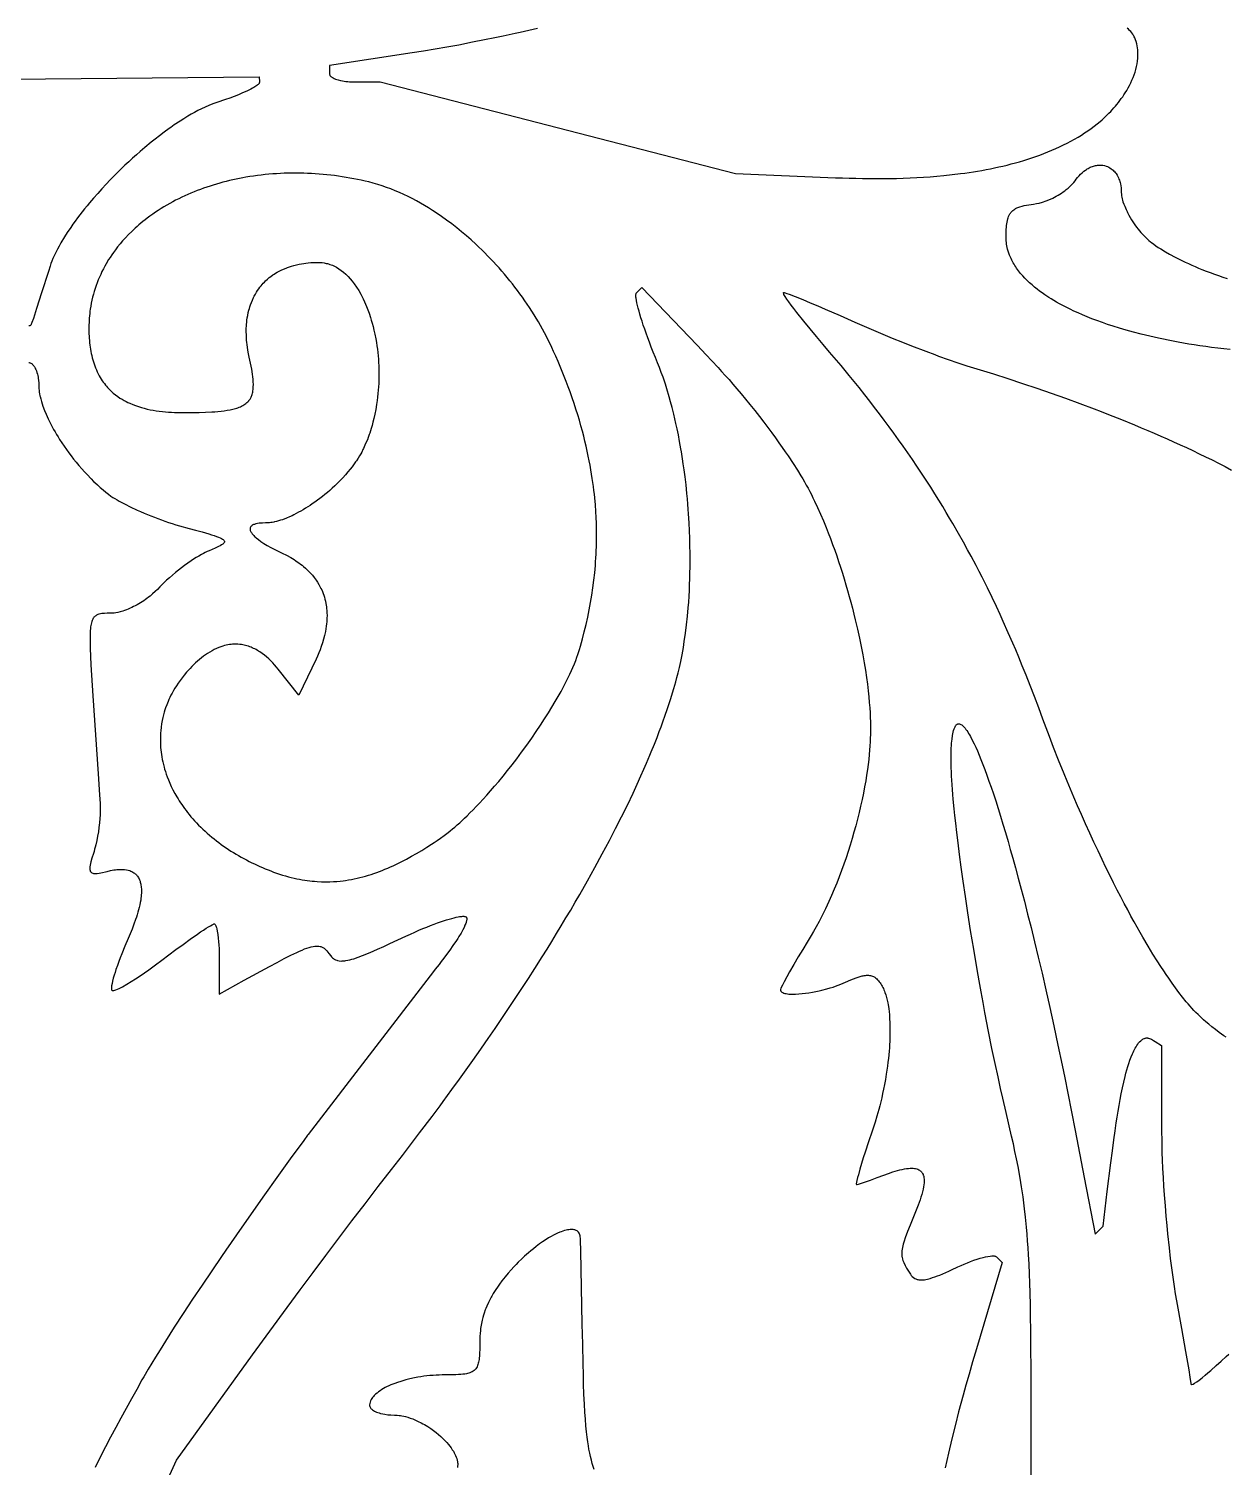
# Model space of a CAD drawing. Extents: x -500 to 500, y -1000 to 1000.
# Drawn here: x 0 to 250, y -699.7 to -399.3 of the extents above; entities that cross this region are included whole.
import ezdxf

# ---------------------------------------------------------------- set-up
doc = ezdxf.new("R2010")
doc.units = 0
doc.layers.add('APS_GEOMETR_', color=18, linetype='CONTINUOUS')

msp = doc.modelspace()

# ---------------------------------------------------------------- linework, layer by layer
at = {"layer": 'APS_GEOMETR_'}
for points in [[(106.17, -399.26), (102.57, -400.08), (101.53, -400.31), (99.06, -400.84), (97.28, -401.21), (95.14, -401.65), (92.64, -402.14), (89.78, -402.7), (87.29, -403.15), (84.81, -403.59), (82.42, -403.98), (80.04, -404.36), (62.77, -406.95), (62.77, -408.68), (62.8, -408.82), (62.84, -408.94), (62.88, -409.04), (62.93, -409.11), (63.02, -409.21), (63.07, -409.25), (63.17, -409.34), (63.28, -409.42), (63.51, -409.57), (63.76, -409.7), (64.02, -409.81), (64.29, -409.9), (64.56, -409.98), (65.1, -410.11), (65.47, -410.19), (65.84, -410.25), (66.21, -410.3), (66.58, -410.34), (66.95, -410.37), (67.33, -410.39), (68.08, -410.42), (73.38, -410.42), (147.52, -429.52), (168.45, -430.4), (169.86, -430.45), (171.27, -430.5), (172.68, -430.53), (174.09, -430.56), (175.51, -430.58), (176.92, -430.59), (178.33, -430.58), (179.74, -430.57), (181.16, -430.54), (182.57, -430.5), (183.98, -430.45), (185.39, -430.38), (186.8, -430.3), (188.2, -430.2), (189.61, -430.09), (191.02, -429.96), (192.78, -429.77), (194.55, -429.56), (195.44, -429.44), (196.33, -429.31), (197.21, -429.18), (198.1, -429.03), (198.98, -428.88), (199.87, -428.72), (200.75, -428.55), (201.63, -428.37), (202.51, -428.17), (203.38, -427.97), (204.25, -427.76), (205.12, -427.54), (205.99, -427.31), (206.85, -427.06), (207.71, -426.81), (208.56, -426.54), (209.41, -426.26), (210.25, -425.97), (211.09, -425.67), (211.92, -425.35), (212.75, -425.02), (213.57, -424.68), (214.39, -424.32), (215.19, -423.95), (215.99, -423.57), (216.79, -423.17), (217.57, -422.76), (218.35, -422.33), (219.05, -421.92), (219.75, -421.5), (220.44, -421.06), (221.12, -420.61), (221.79, -420.14), (222.44, -419.66), (223.08, -419.16), (223.71, -418.64), (224.08, -418.31), (224.45, -417.98), (224.81, -417.64), (225.17, -417.29), (225.52, -416.94), (225.87, -416.58), (226.2, -416.22), (226.54, -415.85), (226.86, -415.47), (227.18, -415.09), (227.49, -414.7), (227.79, -414.3), (228.09, -413.9), (228.38, -413.5), (228.65, -413.09), (228.92, -412.67), (229.23, -412.17), (229.52, -411.66), (229.8, -411.13), (230.07, -410.6), (230.32, -410.05), (230.55, -409.5), (230.76, -408.94), (230.95, -408.37), (231.12, -407.8), (231.26, -407.22), (231.38, -406.64), (231.47, -406.05), (231.53, -405.47), (231.55, -405.18), (231.57, -404.88), (231.57, -404.59), (231.56, -404.3), (231.55, -404.01), (231.53, -403.72), (231.48, -403.29), (231.42, -402.86), (231.32, -402.43), (231.21, -402), (231.07, -401.59), (230.99, -401.39), (230.9, -401.19), (230.81, -401), (230.7, -400.81), (230.59, -400.62), (230.47, -400.44), (230.27, -400.17), (230.05, -399.91), (229.82, -399.66), (229.57, -399.42), (229.32, -399.19)], [(-48.65, -410.23), (48.12, -409.37), (48.13, -410.36), (48.13, -410.44), (48.13, -410.56), (48.12, -410.62), (48.1, -410.69), (48.07, -410.76), (48.02, -410.82), (47.92, -410.93), (47.78, -411.04), (47.62, -411.17), (47.42, -411.3), (47.2, -411.44), (46.95, -411.59), (46.67, -411.74), (46.37, -411.9), (45.94, -412.12), (45.51, -412.32), (44.63, -412.72), (43.75, -413.09), (42.85, -413.44), (41.95, -413.77), (41.05, -414.1), (39.23, -414.72), (38.41, -415.01), (37.61, -415.33), (36.81, -415.67), (36.02, -416.04), (35.31, -416.4), (34.61, -416.78), (33.92, -417.16), (33.23, -417.56), (32.34, -418.1), (31.57, -418.59), (30.38, -419.37), (29.64, -419.89), (29.33, -420.11), (28.24, -420.91), (27.26, -421.66), (26.37, -422.35), (25.57, -422.99), (24.24, -424.08), (23.26, -424.91), (22.45, -425.62), (21.65, -426.35), (20.85, -427.08), (20.06, -427.82), (19.27, -428.57), (18.5, -429.33), (17.73, -430.1), (16.97, -430.87), (16.12, -431.77), (15.24, -432.72), (14.38, -433.69), (13.52, -434.66), (12.68, -435.65), (12.17, -436.27), (11.66, -436.9), (11.16, -437.54), (10.67, -438.17), (10.18, -438.82), (9.7, -439.47), (9.22, -440.12), (8.75, -440.78), (8.04, -441.84), (7.47, -442.74), (6.7, -444), (6.33, -444.68), (5.97, -445.36), (5.62, -446.05), (5.28, -446.74), (5.05, -447.27), (4.83, -447.81), (4.62, -448.35), (4.43, -448.9), (4.08, -449.99), (2.68, -454.46), (1.64, -457.72), (0.96, -459.78), (0.66, -460.64), (0.58, -460.86), (0.52, -460.97), (0.46, -461.07), (0.39, -461.16), (0.32, -461.24), (0.23, -461.31), (0.13, -461.35), (0.05, -461.36), (-0.02, -461.36)], [(250.81, -466.27), (249.5, -466.13), (248.21, -465.98), (246.94, -465.83), (245.71, -465.66), (244.51, -465.49), (243.33, -465.32), (242.18, -465.14), (241.06, -464.95), (239.97, -464.76), (238.91, -464.56), (237.88, -464.36), (236.87, -464.15), (235.89, -463.94), (234.95, -463.73), (234.03, -463.52), (232.27, -463.09), (230.63, -462.67), (229.1, -462.24), (227.69, -461.82), (226.39, -461.42), (225.2, -461.03), (224.13, -460.66), (223.01, -460.25), (221.95, -459.85), (220.94, -459.44), (219.97, -459.04), (219.06, -458.64), (218.19, -458.24), (217.38, -457.85), (216.61, -457.47), (215.89, -457.09), (215.21, -456.73), (214.58, -456.38), (214, -456.04), (213.47, -455.72), (212.98, -455.41), (212.53, -455.12), (212.13, -454.85), (211.58, -454.47), (211.04, -454.08), (210.5, -453.66), (209.97, -453.24), (209.45, -452.8), (208.94, -452.34), (208.44, -451.87), (207.96, -451.39), (207.5, -450.89), (207.06, -450.38), (206.64, -449.85), (206.24, -449.31), (206.05, -449.03), (205.87, -448.75), (205.7, -448.46), (205.53, -448.18), (205.37, -447.88), (205.21, -447.59), (205.07, -447.29), (204.93, -446.98), (204.75, -446.56), (204.6, -446.14), (204.47, -445.74), (204.36, -445.35), (204.27, -444.97), (204.2, -444.61), (204.14, -444.26), (204.1, -443.93), (204.06, -443.61), (204.04, -443.31), (204.02, -442.75), (204.02, -442.28), (204.03, -441.88), (204.06, -441.15), (204.09, -440.78), (204.12, -440.41), (204.17, -440.05), (204.23, -439.69), (204.3, -439.33), (204.39, -438.98), (204.45, -438.77), (204.55, -438.53), (204.67, -438.25), (204.75, -438.11), (204.83, -437.96), (204.93, -437.81), (205.05, -437.66), (205.17, -437.51), (205.31, -437.37), (205.47, -437.23), (205.64, -437.09), (205.83, -436.96), (206.03, -436.84), (206.25, -436.73), (206.46, -436.63), (206.68, -436.54), (206.91, -436.46), (207.37, -436.33), (207.84, -436.22), (208.32, -436.12), (208.8, -436.05), (209.76, -435.92), (210.4, -435.81), (210.93, -435.69), (211.67, -435.5), (212.39, -435.25), (212.98, -435.01), (213.78, -434.66), (214.15, -434.47), (214.52, -434.27), (214.88, -434.06), (215.24, -433.84), (215.59, -433.62), (215.94, -433.38), (216.28, -433.14), (216.61, -432.88), (216.98, -432.58), (217.4, -432.2), (217.74, -431.86), (218.18, -431.38), (218.44, -431.04), (218.69, -430.69), (218.97, -430.34), (219.26, -430), (219.57, -429.67), (219.9, -429.36), (220.24, -429.07), (220.6, -428.8), (220.79, -428.68), (220.98, -428.56), (221.17, -428.45), (221.37, -428.34), (221.6, -428.23), (221.83, -428.13), (222.06, -428.05), (222.28, -427.98), (222.49, -427.92), (222.7, -427.87), (222.89, -427.84), (223.09, -427.81), (223.44, -427.78), (223.76, -427.78), (224.03, -427.79), (224.25, -427.82), (224.59, -427.89), (224.9, -427.98), (225.2, -428.09), (225.47, -428.22), (225.73, -428.36), (225.96, -428.52), (226.18, -428.68), (226.38, -428.85), (226.56, -429.03), (226.72, -429.21), (226.87, -429.38), (227, -429.55), (227.21, -429.87), (227.36, -430.14), (227.49, -430.41), (227.6, -430.68), (227.7, -430.94), (227.78, -431.19), (227.85, -431.44), (227.91, -431.67), (227.99, -432.12), (228.04, -432.53), (228.07, -432.89), (228.09, -433.47), (228.11, -433.85), (228.15, -434.18), (228.2, -434.5), (228.27, -434.81), (228.35, -435.12), (228.44, -435.43), (228.63, -435.94), (228.8, -436.38), (229.09, -437.07), (229.29, -437.49), (229.38, -437.67), (229.67, -438.23), (229.96, -438.73), (230.23, -439.18), (230.49, -439.59), (230.94, -440.26), (231.29, -440.74), (231.59, -441.12), (231.89, -441.5), (232.2, -441.86), (232.52, -442.22), (232.92, -442.62), (233.27, -442.97), (233.58, -443.25), (233.84, -443.49), (234.21, -443.8), (234.38, -443.92), (234.85, -444.28), (235.33, -444.62), (235.82, -444.96), (236.32, -445.28), (237.32, -445.89), (238.16, -446.37), (239.35, -447.02), (240.03, -447.36), (240.72, -447.69), (241.41, -448.02), (242.11, -448.34), (242.8, -448.65), (243.5, -448.96), (244.21, -449.26), (244.91, -449.55), (245.78, -449.89), (246.66, -450.22), (247.53, -450.55), (248.41, -450.86), (249.29, -451.16), (250.18, -451.45)], [(25.1, -710.73), (30.81, -698.18), (46.7, -676.2), (50.33, -671.23), (53.97, -666.27), (56.65, -662.64), (59.34, -659.03), (62.04, -655.42), (64.75, -651.82), (67.47, -648.23), (70.2, -644.65), (72.95, -641.07), (75.7, -637.51), (78, -634.56), (79.93, -632.06), (81.6, -629.86), (84.22, -626.41), (85.86, -624.21), (86.54, -623.28), (88.34, -620.82), (89.91, -618.66), (92.34, -615.25), (93.87, -613.09), (94.51, -612.18), (95.93, -610.12), (97.35, -608.05), (98.76, -605.97), (100.16, -603.89), (101.55, -601.81), (102.93, -599.71), (104.3, -597.61), (105.65, -595.5), (107.19, -593.08), (108.2, -591.47), (109.2, -589.85), (110.19, -588.22), (111.17, -586.6), (112.15, -584.96), (113.13, -583.33), (114.09, -581.69), (115.05, -580.04), (116.63, -577.24), (118.2, -574.43), (119.74, -571.61), (121.25, -568.77), (122.51, -566.32), (123.75, -563.86), (124.97, -561.39), (126.16, -558.91), (127.03, -557), (127.79, -555.32), (128.43, -553.88), (128.95, -552.68), (129.67, -551.01), (129.96, -550.3), (130.61, -548.69), (131.17, -547.27), (131.64, -546.06), (132.02, -545.04), (132.54, -543.63), (132.75, -543.03), (133.42, -541.04), (133.95, -539.39), (134.67, -537.07), (135.07, -535.66), (135.3, -534.78), (135.56, -533.77), (135.83, -532.64), (136.11, -531.39), (136.38, -530.01), (136.52, -529.27), (136.66, -528.5), (136.86, -527.26), (137.11, -525.51), (137.33, -523.75), (137.52, -521.99), (137.68, -520.22), (137.77, -519.01), (137.84, -517.79), (137.91, -516.58), (137.96, -515.36), (138.01, -514.15), (138.04, -512.93), (138.06, -511.72), (138.07, -510.5), (138.07, -509.11), (138.03, -506.99), (138, -505.67), (137.94, -504.16), (137.86, -502.48), (137.75, -500.61), (137.68, -499.62), (137.6, -498.58), (137.5, -497.49), (137.4, -496.36), (137.21, -494.55), (137, -492.86), (136.81, -491.39), (136.63, -490.13), (136.48, -489.08), (136.25, -487.63), (136.15, -487.02), (135.87, -485.5), (135.61, -484.11), (135.35, -482.84), (135.1, -481.7), (134.67, -479.79), (134.32, -478.36), (134, -477.17), (133.71, -476.14), (133.23, -474.52), (132.91, -473.5), (132.77, -473.08), (132.41, -472.06), (132.05, -471.06), (131.66, -470.05), (131.27, -469.05), (130.81, -467.92), (130.38, -466.83), (129.97, -465.79), (129.59, -464.78), (129.23, -463.82), (128.89, -462.9), (128.59, -462.02), (128.3, -461.18), (128.04, -460.39), (127.8, -459.64), (127.59, -458.93), (127.4, -458.27), (127.23, -457.65), (127.09, -457.07), (126.96, -456.54), (126.87, -456.06), (126.78, -455.55), (126.75, -455.32), (126.74, -455.12), (126.73, -454.93), (126.74, -454.77), (126.77, -454.64), (126.81, -454.53), (126.9, -454.43), (127.13, -454.19), (128.01, -453.32), (139.52, -465.38), (141.42, -467.36), (142.61, -468.62), (143.94, -470.06), (144.65, -470.84), (145.41, -471.68), (146.19, -472.57), (147, -473.51), (147.85, -474.49), (148.72, -475.53), (149.62, -476.62), (150.55, -477.77), (151.57, -479.04), (152.53, -480.27), (153.44, -481.45), (154.31, -482.59), (155.13, -483.69), (155.9, -484.75), (156.62, -485.75), (157.3, -486.72), (157.93, -487.63), (158.52, -488.5), (159.58, -490.08), (160.47, -491.47), (161.2, -492.65), (161.59, -493.29), (161.96, -493.94), (162.33, -494.59), (162.69, -495.25), (163.04, -495.91), (163.39, -496.57), (163.72, -497.24), (164.05, -497.92), (164.69, -499.28), (165.3, -500.65), (165.89, -502.03), (166.46, -503.41), (166.92, -504.59), (167.38, -505.77), (167.82, -506.96), (168.25, -508.15), (168.67, -509.35), (169.08, -510.55), (169.48, -511.75), (169.86, -512.96), (170.24, -514.17), (170.6, -515.39), (170.96, -516.61), (171.3, -517.83), (171.63, -519.05), (171.95, -520.28), (172.26, -521.51), (172.56, -522.74), (173.01, -524.67), (173.42, -526.53), (173.78, -528.32), (174.11, -530.04), (174.4, -531.68), (174.65, -533.25), (174.88, -534.75), (175.07, -536.18), (175.23, -537.53), (175.36, -538.8), (175.48, -540), (175.56, -541.12), (175.63, -542.16), (175.68, -543.13), (175.71, -544.01), (175.73, -544.82), (175.73, -545.38), (175.73, -546), (175.72, -546.67), (175.69, -547.4), (175.66, -548.18), (175.61, -549.02), (175.54, -549.91), (175.46, -550.85), (175.36, -551.85), (175.23, -552.9), (175.09, -553.99), (174.92, -555.15), (174.72, -556.35), (174.5, -557.6), (174.25, -558.9), (173.97, -560.25), (173.67, -561.62), (173.35, -562.98), (173.01, -564.34), (172.65, -565.7), (172.28, -567.05), (171.89, -568.4), (171.48, -569.74), (171.06, -571.08), (170.62, -572.41), (170.16, -573.74), (169.68, -575.06), (169.19, -576.37), (168.68, -577.68), (168.15, -578.98), (167.6, -580.27), (167.04, -581.55), (166.69, -582.32), (166.34, -583.06), (166, -583.77), (165.66, -584.44), (165.02, -585.68), (164.41, -586.8), (163.85, -587.78), (163.34, -588.64), (162.52, -590), (161.58, -591.55), (160.65, -593.11), (159.73, -594.68), (158.82, -596.25), (158.25, -597.27), (157.69, -598.3), (157.36, -598.97), (157.03, -599.65), (156.95, -599.89), (156.94, -599.96), (156.95, -600.03), (156.96, -600.1), (156.98, -600.16), (157.03, -600.24), (157.09, -600.32), (157.15, -600.39), (157.22, -600.45), (157.41, -600.56), (157.61, -600.65), (157.87, -600.71), (158.13, -600.77), (158.4, -600.82), (158.66, -600.85), (159.01, -600.87), (159.36, -600.88), (159.71, -600.89), (160.06, -600.88), (160.75, -600.84), (161.44, -600.77), (162.13, -600.7), (162.82, -600.61), (163.61, -600.47), (164.34, -600.33), (165, -600.18), (165.6, -600.05), (166.6, -599.79), (167.34, -599.58), (167.9, -599.4), (168.45, -599.21), (169.01, -599.01), (169.56, -598.8), (170.48, -598.41), (171.6, -597.92), (172.17, -597.69), (172.74, -597.47), (173.15, -597.33), (173.57, -597.19), (174.01, -597.07), (174.23, -597.03), (174.44, -596.99), (174.66, -596.96), (174.88, -596.94), (175.1, -596.93), (175.31, -596.93), (175.53, -596.95), (175.74, -596.99), (175.94, -597.04), (176.14, -597.11), (176.38, -597.22), (176.61, -597.35), (176.83, -597.51), (177.03, -597.69), (177.22, -597.88), (177.4, -598.08), (177.57, -598.29), (177.73, -598.51), (177.89, -598.74), (178.04, -598.98), (178.18, -599.22), (178.31, -599.47), (178.43, -599.73), (178.54, -599.99), (178.65, -600.25), (178.75, -600.51), (178.93, -601.05), (179.08, -601.6), (179.21, -602.16), (179.33, -602.71), (179.4, -603.11), (179.46, -603.47), (179.53, -603.93), (179.6, -604.5), (179.66, -605.18), (179.72, -605.96), (179.76, -606.84), (179.79, -607.83), (179.79, -608.92), (179.76, -610.12), (179.74, -610.75), (179.7, -611.41), (179.66, -612.1), (179.6, -612.81), (179.54, -613.55), (179.46, -614.31), (179.37, -615.1), (179.26, -615.91), (179.15, -616.75), (179.01, -617.61), (178.84, -618.68), (178.65, -619.71), (178.46, -620.7), (178.26, -621.64), (178.06, -622.53), (177.86, -623.39), (177.66, -624.19), (177.46, -624.96), (177.06, -626.35), (176.69, -627.58), (176.36, -628.63), (176.06, -629.52), (175.33, -631.71), (174.6, -633.9), (174.23, -635.07), (173.88, -636.23), (173.53, -637.4), (173.19, -638.57), (173.03, -639.16), (172.89, -639.76), (172.83, -640.12), (172.77, -640.48), (172.79, -640.59), (172.8, -640.61), (172.82, -640.62), (172.91, -640.61), (173.25, -640.53), (174.5, -640.12), (175.76, -639.69), (177.15, -639.18), (178.54, -638.67), (179.47, -638.32), (180.42, -638), (180.9, -637.85), (181.38, -637.71), (181.86, -637.58), (182.34, -637.46), (182.82, -637.36), (183.26, -637.29), (183.67, -637.25), (184.04, -637.23), (184.38, -637.22), (184.67, -637.24), (184.92, -637.27), (185.13, -637.3), (185.38, -637.36), (185.59, -637.44), (185.79, -637.53), (185.96, -637.64), (186.11, -637.75), (186.24, -637.86), (186.36, -637.98), (186.45, -638.1), (186.54, -638.22), (186.6, -638.33), (186.7, -638.53), (186.75, -638.67), (186.77, -638.74), (186.83, -638.96), (186.87, -639.21), (186.9, -639.52), (186.92, -639.86), (186.91, -640.25), (186.87, -640.67), (186.81, -641.13), (186.72, -641.62), (186.59, -642.18), (186.43, -642.74), (186.27, -643.3), (186.08, -643.84), (185.89, -644.39), (185.68, -644.93), (185.26, -646.01), (183.99, -649.1), (183.48, -650.42), (182.98, -651.74), (182.76, -652.42), (182.56, -653.1), (182.48, -653.43), (182.41, -653.77), (182.35, -654.11), (182.29, -654.45), (182.27, -654.74), (182.26, -655.01), (182.27, -655.42), (182.3, -655.68), (182.32, -655.78), (182.4, -656.18), (182.5, -656.5), (182.66, -656.93), (182.95, -657.52), (183.26, -658.1), (183.65, -658.73), (184.05, -659.35), (184.25, -659.6), (184.43, -659.8), (184.71, -660.04), (184.98, -660.22), (185.22, -660.34), (185.44, -660.43), (185.64, -660.49), (185.8, -660.52), (185.92, -660.54), (186.05, -660.54), (186.29, -660.55), (186.53, -660.54), (186.78, -660.53), (187.02, -660.5), (187.31, -660.45), (187.6, -660.39), (187.89, -660.32), (188.18, -660.24), (188.68, -660.07), (189.19, -659.9), (189.69, -659.71), (190.18, -659.52), (190.81, -659.25), (191.43, -658.98), (192.05, -658.7), (192.67, -658.41), (193.98, -657.81), (194.64, -657.51), (195.3, -657.23), (195.97, -656.96), (196.64, -656.7), (197.32, -656.45), (198.01, -656.22), (198.63, -656.03), (199.22, -655.87), (199.76, -655.74), (200.25, -655.64), (200.69, -655.57), (201.08, -655.54), (201.26, -655.54), (201.42, -655.54), (201.57, -655.55), (201.7, -655.58), (201.82, -655.61), (201.92, -655.65), (202.01, -655.71), (202.08, -655.76), (202.2, -655.88), (202.28, -655.97), (203.24, -656.93), (197.84, -674.93), (197.04, -677.67), (196.31, -680.2), (195.66, -682.51), (195.08, -684.6), (194.13, -688.12), (193.44, -690.76), (192.69, -693.74), (191.98, -696.73), (191.65, -698.24), (191.35, -699.75)], [(250.01, -609.88), (249.52, -609.55), (249.03, -609.2), (248.55, -608.86), (247.74, -608.26), (247, -607.69), (246.35, -607.16), (245.76, -606.67), (245.25, -606.22), (244.8, -605.81), (244.11, -605.15), (243.68, -604.72), (243.26, -604.28), (242.84, -603.83), (242.44, -603.38), (242.04, -602.92), (241.64, -602.46), (240.87, -601.51), (240.13, -600.54), (239.4, -599.56), (238.69, -598.57), (237.99, -597.57), (237.44, -596.76), (236.95, -596.03), (236.32, -595.08), (235.57, -593.91), (234.7, -592.5), (233.71, -590.87), (232.61, -589), (232.02, -587.98), (231.41, -586.9), (230.77, -585.76), (230.11, -584.56), (229.43, -583.29), (228.72, -581.97), (228, -580.59), (227.25, -579.14), (226.48, -577.63), (225.7, -576.06), (224.89, -574.43), (224.07, -572.73), (223.23, -570.97), (222.38, -569.15), (221.51, -567.26), (220.62, -565.31), (219.77, -563.39), (218.96, -561.55), (218.19, -559.77), (217.47, -558.07), (216.79, -556.44), (216.15, -554.88), (214.98, -551.99), (213.96, -549.39), (213.09, -547.1), (211.72, -543.43), (210.85, -541.08), (209.97, -538.74), (209.06, -536.4), (208.21, -534.26), (207.42, -532.31), (206.7, -530.55), (206.04, -528.98), (205.45, -527.6), (204.5, -525.41), (203.45, -523.06), (202.78, -521.59), (202.01, -519.93), (201.13, -518.08), (200.13, -516.04), (199.02, -513.82), (198.41, -512.64), (197.77, -511.41), (196.74, -509.45), (196.01, -508.1), (195.13, -506.51), (194.1, -504.67), (192.91, -502.6), (192.25, -501.47), (191.55, -500.29), (190.81, -499.06), (190.01, -497.77), (189.18, -496.42), (188.29, -495.02), (187.35, -493.57), (186.37, -492.07), (185.43, -490.66), (184.48, -489.27), (183.52, -487.88), (182.56, -486.49), (181.58, -485.13), (180.6, -483.77), (179.61, -482.41), (178.61, -481.06), (177.6, -479.72), (176.59, -478.38), (175.56, -477.05), (174.53, -475.73), (173.33, -474.22), (171.3, -471.72), (169.59, -469.65), (167.18, -466.8), (165.82, -465.2), (164.47, -463.59), (163.13, -461.98), (161.81, -460.35), (160.36, -458.53), (159.73, -457.73), (159.18, -457), (158.69, -456.34), (158.27, -455.75), (157.93, -455.23), (157.66, -454.77), (157.6, -454.65), (157.55, -454.54), (157.54, -454.45), (157.54, -454.41), (157.54, -454.38), (157.56, -454.37), (157.65, -454.37), (157.73, -454.39), (157.9, -454.44), (158.26, -454.55), (158.73, -454.72), (160.02, -455.22), (161.6, -455.85), (163.16, -456.5), (164.72, -457.16), (166.28, -457.83), (169.38, -459.2), (172.48, -460.57), (174.4, -461.41), (176.32, -462.25), (178.29, -463.07), (180.26, -463.89), (182.42, -464.75), (184.3, -465.5), (187.26, -466.64), (189.14, -467.35), (189.93, -467.64), (191.94, -468.36), (193.95, -469.06), (195.84, -469.67), (197.95, -470.31), (201.38, -471.38), (204.41, -472.36), (207.43, -473.35), (210.45, -474.37), (213.45, -475.41), (216.45, -476.47), (219.44, -477.56), (222.42, -478.68), (223.91, -479.25), (225.39, -479.83), (228.14, -480.92), (230.88, -482.03), (232.24, -482.6), (233.6, -483.17), (234.96, -483.75), (236.32, -484.34), (237.67, -484.94), (239.02, -485.54), (240.37, -486.15), (241.71, -486.77), (243.04, -487.4), (244.38, -488.04), (245.7, -488.69), (247.03, -489.34), (248.4, -490.04), (249.76, -490.74), (251.13, -491.45)], [(-0.01, -469.01), (0.09, -469.02), (0.18, -469.04), (0.27, -469.06), (0.42, -469.12), (0.56, -469.2), (0.68, -469.29), (0.79, -469.38), (0.93, -469.53), (1.03, -469.66), (1.13, -469.81), (1.24, -470), (1.36, -470.22), (1.47, -470.48), (1.59, -470.76), (1.69, -471.08), (1.79, -471.43), (1.86, -471.73), (1.92, -472.04), (1.97, -472.36), (2.01, -472.67), (2.06, -473.3), (2.09, -473.94), (2.11, -474.42), (2.15, -474.85), (2.19, -475.21), (2.23, -475.51), (2.31, -475.93), (2.35, -476.11), (2.48, -476.61), (2.62, -477.12), (2.77, -477.62), (2.94, -478.11), (3.28, -479.02), (3.59, -479.76), (4.05, -480.78), (4.32, -481.33), (4.61, -481.87), (4.89, -482.41), (5.19, -482.95), (5.49, -483.48), (5.8, -484.01), (6.12, -484.54), (6.44, -485.06), (6.9, -485.76), (7.37, -486.46), (7.85, -487.15), (8.34, -487.83), (8.84, -488.5), (9.36, -489.17), (9.88, -489.83), (10.41, -490.47), (11.04, -491.2), (11.63, -491.85), (12.15, -492.41), (12.99, -493.28), (13.53, -493.82), (13.76, -494.04), (14.34, -494.56), (14.92, -495.08), (15.5, -495.59), (16.1, -496.08), (16.62, -496.48), (17.16, -496.88), (17.57, -497.15), (17.99, -497.42), (18.42, -497.68), (18.85, -497.93), (20.1, -498.59), (21.16, -499.12), (22.64, -499.82), (23.35, -500.13), (24.07, -500.44), (24.79, -500.73), (25.51, -501.02), (26.23, -501.31), (26.96, -501.58), (27.69, -501.85), (28.42, -502.12), (29.18, -502.37), (29.94, -502.62), (30.71, -502.86), (31.48, -503.09), (33.45, -503.63), (34.83, -504), (36.2, -504.38), (37.57, -504.78), (38.16, -504.96), (38.7, -505.14), (39.17, -505.3), (39.59, -505.46), (39.94, -505.61), (40.23, -505.76), (40.44, -505.88), (40.55, -505.95), (40.64, -506.04), (40.73, -506.12), (40.79, -506.22), (40.82, -506.27), (40.83, -506.32), (40.84, -506.38), (40.84, -506.43), (40.83, -506.51), (40.79, -506.6), (40.74, -506.68), (40.67, -506.76), (40.58, -506.84), (40.48, -506.92), (40.24, -507.09), (39.96, -507.26), (39.63, -507.42), (38.89, -507.77), (37.66, -508.28), (37.25, -508.47), (36.84, -508.66), (36.44, -508.86), (36.04, -509.07), (35.49, -509.4), (34.95, -509.73), (34.41, -510.07), (33.87, -510.41), (33.2, -510.88), (32.53, -511.37), (31.87, -511.86), (31.22, -512.36), (30.6, -512.87), (29.98, -513.39), (29.38, -513.92), (28.78, -514.45), (28.07, -515.15), (27.37, -515.86), (26.88, -516.36), (26.37, -516.84), (25.85, -517.31), (25.31, -517.75), (24.99, -518), (24.66, -518.25), (24.33, -518.48), (23.99, -518.72), (23.65, -518.94), (23.3, -519.16), (22.95, -519.37), (22.6, -519.58), (22.24, -519.77), (21.87, -519.96), (21.51, -520.14), (21.14, -520.31), (20.76, -520.47), (20.38, -520.62), (20, -520.76), (19.62, -520.9), (19.07, -521.06), (18.58, -521.18), (18.16, -521.26), (17.8, -521.3), (17.52, -521.33), (17.3, -521.34), (17.09, -521.34), (16.38, -521.34), (15.81, -521.37), (15.24, -521.41), (14.95, -521.46), (14.65, -521.53), (14.39, -521.62), (14.14, -521.74), (13.97, -521.86), (13.82, -521.98), (13.71, -522.08), (13.61, -522.18), (13.5, -522.33), (13.45, -522.39), (13.37, -522.55), (13.29, -522.71), (13.22, -522.88), (13.15, -523.05), (13.08, -523.33), (13.01, -523.62), (12.95, -523.91), (12.9, -524.2), (12.86, -524.57), (12.83, -524.93), (12.81, -525.3), (12.79, -525.67), (12.78, -526.42), (12.78, -527.17), (12.79, -527.91), (12.81, -528.66), (12.89, -530.41), (12.98, -532.15), (13.39, -538.6), (14.48, -554.91), (14.76, -559.27), (14.87, -561.1), (14.9, -561.87), (14.89, -562.65), (14.87, -563.42), (14.82, -564.2), (14.74, -565.12), (14.64, -566.05), (14.52, -566.97), (14.37, -567.89), (14.19, -568.81), (13.99, -569.72), (13.87, -570.17), (13.75, -570.62), (13.62, -571.07), (13.49, -571.51), (13.18, -572.51), (12.98, -573.24), (12.82, -573.97), (12.77, -574.3), (12.75, -574.63), (12.77, -574.85), (12.8, -575.07), (12.83, -575.17), (12.87, -575.26), (12.92, -575.33), (12.97, -575.4), (13.07, -575.5), (13.16, -575.56), (13.34, -575.63), (13.53, -575.67), (13.89, -575.69), (14.26, -575.68), (14.67, -575.62), (15.07, -575.54), (16.33, -575.25), (17.05, -575.08), (17.41, -575.01), (17.77, -574.94), (18.08, -574.89), (18.38, -574.86), (18.68, -574.83), (18.96, -574.82), (19.22, -574.82), (19.48, -574.82), (19.72, -574.83), (19.96, -574.85), (20.38, -574.91), (20.75, -574.99), (21.06, -575.08), (21.32, -575.17), (21.5, -575.26), (21.72, -575.38), (21.95, -575.53), (22.07, -575.63), (22.2, -575.73), (22.33, -575.85), (22.45, -575.97), (22.57, -576.11), (22.69, -576.27), (22.81, -576.43), (22.92, -576.61), (23.02, -576.8), (23.12, -577.01), (23.17, -577.15), (23.23, -577.31), (23.28, -577.49), (23.33, -577.69), (23.37, -577.9), (23.41, -578.13), (23.45, -578.37), (23.48, -578.63), (23.5, -578.9), (23.51, -579.19), (23.51, -579.5), (23.5, -579.82), (23.49, -580.15), (23.46, -580.5), (23.42, -580.85), (23.36, -581.23), (23.27, -581.74), (23.16, -582.26), (23.05, -582.77), (22.92, -583.28), (22.78, -583.79), (22.63, -584.3), (22.47, -584.8), (22.3, -585.3), (21.95, -586.29), (21.57, -587.28), (21.17, -588.26), (20.76, -589.23), (20.08, -590.84), (19.41, -592.45), (19.09, -593.26), (18.78, -594.08), (18.49, -594.9), (18.2, -595.73), (18, -596.33), (17.82, -596.94), (17.64, -597.56), (17.47, -598.17), (17.37, -598.65), (17.28, -599.14), (17.25, -599.48), (17.24, -599.82), (17.26, -599.91), (17.29, -600.01), (17.33, -600.05), (17.37, -600.08), (17.41, -600.1), (17.46, -600.12), (17.59, -600.12), (17.73, -600.11), (17.96, -600.05), (18.19, -599.97), (18.87, -599.67), (19.53, -599.33), (20.45, -598.81), (21.36, -598.26), (22.3, -597.66), (23.23, -597.04), (24.15, -596.41), (25.07, -595.77), (26.42, -594.79), (27.76, -593.79), (29.23, -592.68), (30.71, -591.57), (32.2, -590.48), (33.7, -589.4), (35.2, -588.35), (35.86, -587.89), (36.46, -587.49), (37.01, -587.13), (37.49, -586.83), (37.91, -586.58), (38.28, -586.38), (38.42, -586.31), (38.57, -586.24), (38.65, -586.22), (38.72, -586.21), (38.79, -586.22), (38.84, -586.26), (38.92, -586.35), (38.99, -586.47), (39.06, -586.62), (39.12, -586.79), (39.18, -586.99), (39.24, -587.21), (39.35, -587.72), (39.46, -588.44), (39.56, -589.16), (39.63, -589.89), (39.67, -590.62), (39.71, -591.35), (39.73, -592.08), (39.75, -593.53), (39.75, -600.86), (44.99, -597.98), (50.23, -595.1), (51.83, -594.24), (53.32, -593.45), (54.68, -592.76), (55.32, -592.44), (55.93, -592.15), (56.52, -591.89), (57.07, -591.66), (57.59, -591.45), (58.08, -591.27), (58.54, -591.12), (58.97, -591), (59.37, -590.92), (59.75, -590.87), (59.9, -590.85), (60.09, -590.84), (60.31, -590.84), (60.56, -590.86), (60.82, -590.9), (60.96, -590.94), (61.1, -590.99), (61.24, -591.04), (61.39, -591.11), (61.54, -591.19), (61.68, -591.29), (61.83, -591.4), (61.97, -591.53), (62.1, -591.66), (62.22, -591.81), (62.45, -592.1), (62.67, -592.41), (63.03, -592.91), (63.22, -593.12), (63.42, -593.32), (63.58, -593.44), (63.74, -593.55), (63.89, -593.64), (64.04, -593.71), (64.29, -593.81), (64.48, -593.86), (64.83, -593.92), (65.18, -593.96), (65.44, -593.95), (65.69, -593.94), (65.95, -593.91), (66.2, -593.88), (66.62, -593.79), (67.04, -593.69), (67.46, -593.58), (67.87, -593.47), (68.77, -593.16), (69.65, -592.84), (71.25, -592.18), (72.83, -591.49), (74.11, -590.9), (75.38, -590.31), (77.05, -589.52), (78.71, -588.74), (79.66, -588.32), (80.57, -587.92), (81.44, -587.54), (82.28, -587.19), (83.09, -586.86), (83.87, -586.55), (84.6, -586.27), (85.31, -586.01), (85.98, -585.77), (86.61, -585.56), (87.21, -585.37), (87.77, -585.2), (88.29, -585.05), (88.78, -584.93), (89.23, -584.82), (89.64, -584.73), (89.92, -584.69), (90.18, -584.65), (90.41, -584.63), (90.63, -584.62), (90.83, -584.62), (90.99, -584.64), (91.13, -584.67), (91.25, -584.72), (91.3, -584.75), (91.35, -584.8), (91.38, -584.85), (91.41, -584.91), (91.43, -584.98), (91.44, -585.05), (91.45, -585.2), (91.44, -585.36), (91.41, -585.53), (91.33, -585.82), (91.29, -585.94), (91.21, -586.16), (91.06, -586.5), (90.86, -586.94), (90.59, -587.48), (90.24, -588.12), (89.81, -588.85), (89.56, -589.25), (89.28, -589.68), (88.56, -590.75), (87.88, -591.72), (87.24, -592.6), (86.65, -593.38), (86.12, -594.08), (85.64, -594.68), (84.86, -595.64), (84.46, -596.14), (58.33, -630.16), (58.2, -630.32), (57.4, -631.42), (54.58, -635.27), (51.79, -639.13), (49.18, -642.81), (46.9, -646.04), (43.36, -651.1), (41.13, -654.32), (40.2, -655.68), (38.19, -658.64), (36.19, -661.61), (34.19, -664.58), (32.21, -667.56), (30.35, -670.43), (28.51, -673.31), (27.4, -675.12), (26.43, -676.7), (24.94, -679.19), (24.02, -680.77), (23.63, -681.44), (22.52, -683.42), (21.41, -685.4), (20.31, -687.39), (19.22, -689.38), (18.15, -691.38), (17.08, -693.39), (16.03, -695.4), (14.99, -697.42), (13.82, -699.74)], [(209.26, -727.64), (209.26, -687.44), (209.24, -680.45), (209.21, -673.47), (209.18, -670.91), (209.14, -668.36), (209.1, -665.8), (209.04, -663.25), (208.97, -661.25), (208.9, -659.25), (208.82, -657.26), (208.72, -655.26), (208.63, -653.83), (208.54, -652.4), (208.43, -650.97), (208.31, -649.55), (208.1, -647.43), (207.9, -645.67), (207.59, -643.22), (207.26, -641.1), (206.97, -639.33), (206.53, -636.88), (206.22, -635.29), (205.89, -633.71), (205.55, -632.13), (205.2, -630.55), (204.05, -625.62), (203.34, -622.61), (202.88, -620.58), (202.35, -618.17), (201.75, -615.38), (201.09, -612.21), (200.38, -608.66), (199.63, -604.72), (199.23, -602.61), (198.83, -600.4), (198.41, -598.1), (197.99, -595.7), (197.28, -591.51), (196.63, -587.57), (196.05, -583.89), (195.53, -580.46), (195.07, -577.28), (194.66, -574.36), (194.3, -571.69), (194, -569.28), (193.74, -567.12), (193.52, -565.21), (193.34, -563.57), (193.2, -562.18), (193.01, -560.17), (192.92, -559.19), (192.84, -558.16), (192.77, -557.18), (192.7, -556.23), (192.66, -555.33), (192.62, -554.46), (192.59, -553.63), (192.57, -552.85), (192.56, -552.1), (192.56, -551.4), (192.57, -550.73), (192.58, -550.11), (192.6, -549.53), (192.63, -548.99), (192.67, -548.49), (192.71, -548.03), (192.75, -547.61), (192.84, -546.9), (192.9, -546.55), (192.97, -546.2), (193.06, -545.85), (193.17, -545.51), (193.24, -545.35), (193.31, -545.19), (193.39, -545.03), (193.48, -544.88), (193.55, -544.77), (193.63, -544.67), (193.74, -544.58), (193.8, -544.53), (193.87, -544.49), (193.95, -544.46), (194.04, -544.44), (194.13, -544.43), (194.23, -544.43), (194.33, -544.45), (194.44, -544.48), (194.61, -544.56), (194.77, -544.67), (194.94, -544.8), (195.12, -544.96), (195.29, -545.15), (195.47, -545.36), (195.65, -545.59), (195.83, -545.85), (196.02, -546.13), (196.2, -546.43), (196.39, -546.75), (196.58, -547.09), (196.97, -547.82), (197.36, -548.61), (197.69, -549.32), (198.04, -550.1), (198.4, -550.96), (198.78, -551.89), (199.18, -552.9), (199.59, -553.99), (200.01, -555.15), (200.46, -556.38), (200.91, -557.69), (201.38, -559.08), (201.86, -560.54), (202.35, -562.08), (202.86, -563.69), (203.38, -565.38), (203.9, -567.14), (204.44, -568.98), (204.92, -570.65), (205.44, -572.49), (205.99, -574.49), (206.58, -576.65), (207.21, -578.99), (207.86, -581.48), (208.54, -584.15), (209.25, -586.98), (209.99, -589.98), (210.75, -593.15), (211.54, -596.49), (212.34, -599.99), (213.17, -603.66), (214.01, -607.51), (214.87, -611.52), (215.75, -615.7), (216.29, -618.37), (216.92, -621.53), (218.45, -629.36), (220.35, -639.17), (222.63, -650.97), (224.27, -649.33), (225.16, -642.11), (225.9, -636.11), (226.23, -633.56), (226.52, -631.32), (226.78, -629.39), (227.02, -627.76), (227.21, -626.53), (227.41, -625.31), (227.61, -624.1), (227.83, -622.88), (228.07, -621.67), (228.32, -620.46), (228.6, -619.25), (228.89, -618.05), (229.07, -617.37), (229.26, -616.69), (229.45, -616.01), (229.67, -615.33), (229.89, -614.66), (230.14, -614), (230.41, -613.35), (230.56, -613.03), (230.71, -612.71), (230.85, -612.42), (231, -612.14), (231.16, -611.86), (231.33, -611.58), (231.51, -611.32), (231.71, -611.06), (231.92, -610.83), (232.15, -610.61), (232.35, -610.43), (232.49, -610.33), (232.65, -610.23), (232.84, -610.14), (232.94, -610.11), (233.05, -610.08), (233.16, -610.05), (233.28, -610.03), (233.41, -610.03), (233.54, -610.03), (233.66, -610.04), (233.76, -610.06), (233.98, -610.11), (234.19, -610.19), (234.39, -610.29), (234.79, -610.53), (235.17, -610.77), (236.46, -611.57), (236.48, -623.39), (236.5, -629.76), (236.52, -631.19), (236.55, -632.62), (236.58, -634.04), (236.63, -635.47), (236.72, -637.3), (236.82, -639.13), (236.92, -640.95), (237.04, -642.78), (237.22, -645.09), (237.4, -647.22), (237.57, -649.16), (237.74, -650.91), (238.05, -653.85), (238.3, -656.05), (238.49, -657.52), (238.68, -659), (238.89, -660.47), (239.11, -661.94), (239.35, -663.43), (239.61, -664.91), (240.64, -670.68), (241.5, -675.48), (242.17, -679.3), (242.43, -680.86), (242.64, -682.17), (242.67, -682.36), (242.69, -682.4), (242.72, -682.42), (242.78, -682.42), (242.84, -682.41), (243.12, -682.28), (243.4, -682.13), (243.88, -681.8), (244.36, -681.45), (244.98, -680.96), (245.58, -680.46), (246.19, -679.96), (246.78, -679.45), (247.91, -678.43), (248.95, -677.48), (250, -676.54), (250.53, -676.08)], [(118.05, -700.13), (117.85, -699.51), (117.65, -698.85), (117.46, -698.17), (117.28, -697.44), (117.1, -696.69), (116.94, -695.89), (116.82, -695.19), (116.69, -694.35), (116.56, -693.38), (116.44, -692.27), (116.31, -691.03), (116.2, -689.65), (116.09, -688.15), (116, -686.5), (115.91, -684.41), (115.84, -682.32), (115.78, -680.23), (115.73, -678.14), (115.64, -673.96), (115.56, -669.77), (115.23, -654.48), (115.18, -652.34), (115.16, -651.81), (115.14, -651.56), (115.1, -651.31), (115.05, -651.13), (114.99, -650.95), (114.89, -650.77), (114.76, -650.6), (114.62, -650.44), (114.46, -650.31), (114.25, -650.2), (114.03, -650.11), (113.85, -650.07), (113.67, -650.04), (113.48, -650.02), (113.3, -650.01), (113.01, -650.03), (112.73, -650.07), (112.44, -650.11), (112.16, -650.16), (111.83, -650.26), (111.5, -650.36), (111.18, -650.47), (110.85, -650.59), (110.4, -650.8), (109.96, -651.01), (109.52, -651.23), (109.08, -651.46), (108.52, -651.79), (108.03, -652.09), (107.28, -652.58), (106.82, -652.9), (106.62, -653.04), (105.96, -653.55), (105.35, -654.02), (104.81, -654.47), (104.32, -654.88), (103.52, -655.59), (102.93, -656.13), (102.2, -656.85), (101.75, -657.31), (101.24, -657.84), (100.69, -658.45), (100.09, -659.13), (99.45, -659.9), (98.78, -660.74), (98.25, -661.45), (97.84, -662.04), (97.49, -662.56), (96.97, -663.39), (96.65, -663.92), (96.52, -664.15), (96.23, -664.72), (95.98, -665.23), (95.61, -666.03), (95.39, -666.54), (95.31, -666.76), (95.06, -667.46), (94.92, -667.91), (94.77, -668.41), (94.63, -668.98), (94.49, -669.62), (94.43, -669.96), (94.37, -670.32), (94.32, -670.7), (94.27, -671.09), (94.21, -671.73), (94.18, -672.28), (94.17, -672.84), (94.16, -674.36), (94.14, -675.07), (94.12, -675.77), (94.1, -676.13), (94.08, -676.48), (94.04, -676.84), (94, -677.19), (93.96, -677.44), (93.91, -677.69), (93.85, -677.94), (93.78, -678.19), (93.7, -678.43), (93.59, -678.66), (93.47, -678.88), (93.33, -679.09), (93.17, -679.28), (92.99, -679.44), (92.78, -679.6), (92.57, -679.73), (92.34, -679.84), (92.1, -679.94), (91.86, -680.03), (91.62, -680.09), (91.35, -680.15), (91.02, -680.2), (90.64, -680.25), (90.2, -680.29), (89.72, -680.32), (89.18, -680.35), (88.59, -680.37), (87.94, -680.38), (86.32, -680.39), (85.68, -680.41), (85.04, -680.44), (84.4, -680.48), (83.76, -680.53), (83.13, -680.59), (82.49, -680.67), (81.85, -680.75), (81.22, -680.86), (80.5, -680.99), (79.54, -681.21), (78.74, -681.41), (77.64, -681.72), (77, -681.94), (76.44, -682.14), (75.97, -682.32), (75.58, -682.48), (75.04, -682.72), (74.81, -682.83), (74.43, -683.03), (74.06, -683.23), (73.69, -683.45), (73.33, -683.68), (73.01, -683.91), (72.71, -684.16), (72.41, -684.41), (72.13, -684.67), (71.95, -684.87), (71.78, -685.08), (71.63, -685.3), (71.48, -685.53), (71.36, -685.79), (71.26, -686.06), (71.19, -686.34), (71.14, -686.63), (71.15, -686.8), (71.18, -686.95), (71.25, -687.14), (71.32, -687.26), (71.4, -687.36), (71.49, -687.46), (71.59, -687.55), (71.77, -687.68), (71.95, -687.8), (72.14, -687.92), (72.34, -688.02), (72.61, -688.13), (72.89, -688.24), (73.17, -688.33), (73.45, -688.41), (73.92, -688.51), (74.34, -688.59), (74.99, -688.68), (75.4, -688.72), (75.58, -688.73), (76.35, -688.76), (76.71, -688.77), (76.9, -688.78), (77.31, -688.82), (77.58, -688.85), (77.9, -688.91), (78.27, -688.99), (78.68, -689.09), (79.13, -689.22), (79.62, -689.38), (80.15, -689.57), (80.71, -689.8), (81.3, -690.08), (81.93, -690.4), (82.26, -690.57), (82.59, -690.76), (82.93, -690.97), (83.28, -691.18), (83.9, -691.6), (84.49, -692.01), (85.03, -692.43), (85.55, -692.85), (86.02, -693.27), (86.46, -693.68), (86.87, -694.09), (87.25, -694.49), (87.59, -694.88), (87.9, -695.27), (88.17, -695.63), (88.42, -695.99), (88.64, -696.33), (88.82, -696.64), (88.98, -696.94), (89.11, -697.22), (89.24, -697.53), (89.35, -697.85), (89.44, -698.18), (89.51, -698.52), (89.53, -698.69), (89.54, -698.86), (89.55, -699.03), (89.54, -699.2), (89.53, -699.36), (89.5, -699.53), (89.47, -699.69)]]:
    msp.add_lwpolyline(points, dxfattribs=at)
msp.add_lwpolyline([(52.09, -533.05), (51.71, -532.59), (51.33, -532.14), (50.92, -531.7), (50.51, -531.27), (50.09, -530.86), (49.64, -530.46), (49.19, -530.08), (48.71, -529.72), (48.23, -529.39), (47.98, -529.24), (47.72, -529.09), (47.46, -528.94), (47.2, -528.81), (46.93, -528.68), (46.66, -528.56), (46.39, -528.44), (46.12, -528.34), (45.84, -528.24), (45.55, -528.15), (45.27, -528.07), (44.99, -528), (44.7, -527.94), (44.41, -527.9), (44.05, -527.85), (43.61, -527.82), (43.37, -527.81), (43.1, -527.81), (42.83, -527.81), (42.53, -527.83), (42.22, -527.86), (41.9, -527.9), (41.56, -527.95), (41.21, -528.03), (40.85, -528.11), (40.48, -528.22), (40.09, -528.34), (39.7, -528.49), (39.21, -528.7), (38.72, -528.92), (38.25, -529.17), (37.79, -529.44), (37.33, -529.72), (36.89, -530.02), (36.45, -530.33), (36.03, -530.66), (35.61, -531.01), (35.2, -531.36), (34.8, -531.73), (34.41, -532.1), (34.03, -532.48), (33.66, -532.87), (33.29, -533.27), (32.94, -533.67), (32.45, -534.25), (31.99, -534.83), (31.57, -535.4), (31.18, -535.95), (30.82, -536.49), (30.49, -537.01), (30.19, -537.51), (29.92, -538), (29.68, -538.47), (29.45, -538.92), (29.26, -539.35), (29.08, -539.75), (28.79, -540.48), (28.56, -541.1), (28.42, -541.52), (28.27, -542.01), (28.12, -542.54), (27.98, -543.12), (27.84, -543.75), (27.72, -544.43), (27.62, -545.15), (27.54, -545.92), (27.5, -546.32), (27.48, -546.73), (27.46, -547.15), (27.46, -547.58), (27.46, -548.02), (27.47, -548.47), (27.49, -548.93), (27.52, -549.4), (27.57, -549.88), (27.62, -550.36), (27.69, -550.86), (27.77, -551.36), (27.86, -551.88), (27.97, -552.4), (28.1, -552.93), (28.24, -553.46), (28.36, -553.92), (28.52, -554.41), (28.7, -554.95), (28.9, -555.53), (29.14, -556.15), (29.42, -556.8), (29.73, -557.49), (30.08, -558.2), (30.48, -558.95), (30.92, -559.71), (31.15, -560.1), (31.4, -560.5), (31.66, -560.9), (31.94, -561.31), (32.22, -561.72), (32.52, -562.14), (32.84, -562.55), (33.16, -562.98), (33.51, -563.4), (33.86, -563.83), (34.23, -564.26), (34.62, -564.69), (35.04, -565.14), (35.46, -565.58), (35.9, -566.02), (36.34, -566.45), (36.79, -566.87), (37.25, -567.28), (37.72, -567.68), (38.19, -568.08), (38.67, -568.47), (39.16, -568.86), (39.65, -569.23), (40.15, -569.6), (40.66, -569.96), (41.17, -570.31), (41.69, -570.66), (42.21, -571), (42.74, -571.33), (43.27, -571.65), (43.81, -571.96), (44.35, -572.27), (44.9, -572.57), (45.45, -572.86), (46, -573.15), (46.56, -573.43), (47.12, -573.7), (47.68, -573.96), (48.24, -574.21), (48.81, -574.46), (49.38, -574.7), (49.95, -574.93), (50.53, -575.16), (51.1, -575.38), (51.74, -575.61), (52.37, -575.82), (52.99, -576.02), (53.61, -576.2), (54.21, -576.37), (54.8, -576.52), (55.39, -576.66), (55.96, -576.78), (56.52, -576.89), (57.08, -576.99), (57.62, -577.08), (58.15, -577.16), (58.67, -577.22), (59.18, -577.28), (59.68, -577.32), (60.17, -577.36), (61.1, -577.4), (61.99, -577.42), (62.82, -577.41), (63.6, -577.38), (64.32, -577.33), (64.99, -577.27), (65.6, -577.21), (66.14, -577.13), (66.75, -577.04), (67.35, -576.93), (67.94, -576.82), (68.54, -576.69), (69.13, -576.55), (69.72, -576.39), (70.31, -576.23), (70.9, -576.06), (71.48, -575.87), (72.06, -575.68), (72.64, -575.47), (73.22, -575.26), (73.79, -575.04), (74.36, -574.81), (74.93, -574.57), (75.49, -574.32), (76.05, -574.07), (76.61, -573.81), (77.72, -573.26), (78.82, -572.69), (79.9, -572.1), (80.97, -571.49), (82.03, -570.85), (83.07, -570.21), (84.1, -569.55), (84.62, -569.21), (85.23, -568.81), (85.92, -568.33), (86.7, -567.77), (87.55, -567.13), (88, -566.77), (88.47, -566.39), (88.96, -565.98), (89.46, -565.55), (89.97, -565.09), (90.5, -564.61), (90.99, -564.14), (91.53, -563.62), (92.11, -563.04), (92.74, -562.42), (93.4, -561.73), (94.1, -561), (94.83, -560.2), (95.6, -559.35), (96.41, -558.44), (97.24, -557.48), (98.11, -556.45), (99.01, -555.36), (99.94, -554.21), (100.89, -552.99), (101.87, -551.72), (102.88, -550.37), (103.96, -548.89), (104.99, -547.44), (105.95, -546.05), (106.85, -544.7), (107.7, -543.4), (108.49, -542.15), (109.23, -540.95), (109.91, -539.8), (110.54, -538.71), (111.12, -537.67), (111.65, -536.68), (112.13, -535.76), (112.57, -534.89), (112.96, -534.08), (113.3, -533.33), (113.6, -532.65), (113.92, -531.89), (114.19, -531.19), (114.42, -530.54), (114.62, -529.95), (114.94, -528.95), (115.15, -528.2), (115.57, -526.71), (115.97, -525.2), (116.34, -523.69), (116.68, -522.16), (116.99, -520.63), (117.28, -519.1), (117.54, -517.56), (117.77, -516.01), (117.97, -514.46), (118.14, -512.91), (118.28, -511.35), (118.34, -510.58), (118.39, -509.8), (118.43, -509.02), (118.47, -508.24), (118.5, -507.46), (118.52, -506.68), (118.53, -505.91), (118.54, -505.13), (118.54, -504.35), (118.53, -503.57), (118.5, -502.52), (118.46, -501.37), (118.39, -500.11), (118.29, -498.74), (118.16, -497.28), (118.08, -496.51), (117.99, -495.71), (117.89, -494.9), (117.77, -494.05), (117.65, -493.19), (117.51, -492.3), (117.35, -491.39), (117.19, -490.45), (117.01, -489.5), (116.81, -488.52), (116.6, -487.52), (116.37, -486.49), (116.12, -485.45), (115.85, -484.38), (115.57, -483.3), (115.27, -482.19), (114.94, -481.06), (114.6, -479.91), (114.23, -478.75), (113.85, -477.56), (113.44, -476.35), (113, -475.12), (112.61, -474.05), (112.21, -472.98), (111.79, -471.92), (111.37, -470.86), (110.93, -469.8), (110.49, -468.75), (110.03, -467.7), (109.57, -466.66), (109.21, -465.87), (108.84, -465.09), (108.45, -464.32), (108.06, -463.54), (107.65, -462.78), (107.24, -462.01), (106.81, -461.25), (106.38, -460.5), (105.93, -459.75), (105.48, -459.01), (105.01, -458.27), (104.54, -457.54), (104.05, -456.82), (103.56, -456.1), (103.06, -455.38), (102.55, -454.68), (102.03, -453.97), (101.5, -453.28), (100.97, -452.59), (100.42, -451.91), (99.87, -451.23), (99.31, -450.57), (98.74, -449.9), (98.17, -449.25), (97.58, -448.6), (96.99, -447.96), (96.4, -447.33), (95.79, -446.71), (95.18, -446.09), (94.56, -445.48), (93.94, -444.88), (93.31, -444.29), (92.34, -443.41), (91.35, -442.54), (90.35, -441.69), (89.33, -440.86), (88.29, -440.05), (87.24, -439.27), (86.17, -438.5), (85.08, -437.76), (84.27, -437.23), (83.45, -436.71), (82.61, -436.2), (81.77, -435.71), (80.92, -435.24), (80.05, -434.78), (79.18, -434.34), (78.3, -433.91), (77.41, -433.51), (76.51, -433.13), (75.61, -432.76), (74.7, -432.42), (73.78, -432.11), (72.85, -431.81), (71.92, -431.55), (70.98, -431.3), (70.2, -431.12), (69.41, -430.94), (68.63, -430.78), (67.84, -430.62), (67.04, -430.47), (66.25, -430.34), (65.45, -430.21), (64.65, -430.09), (63.85, -429.98), (63.05, -429.88), (62.24, -429.8), (61.43, -429.72), (60.63, -429.65), (59.82, -429.59), (59.01, -429.54), (58.2, -429.5), (57.39, -429.48), (56.58, -429.46), (55.77, -429.45), (54.96, -429.45), (54.15, -429.47), (53.34, -429.49), (52.54, -429.52), (51.73, -429.57), (50.92, -429.62), (50.12, -429.69), (49.32, -429.77), (48.52, -429.85), (47.72, -429.95), (46.92, -430.06), (46.13, -430.18), (45.33, -430.31), (44.65, -430.43), (43.96, -430.57), (43.28, -430.71), (42.59, -430.86), (41.91, -431.01), (41.22, -431.18), (40.54, -431.36), (39.86, -431.54), (39.18, -431.74), (38.5, -431.94), (37.83, -432.16), (37.16, -432.38), (36.49, -432.61), (35.83, -432.85), (35.17, -433.1), (34.51, -433.36), (33.86, -433.63), (33.21, -433.91), (32.56, -434.2), (31.92, -434.5), (31.29, -434.81), (30.66, -435.13), (30.04, -435.45), (29.42, -435.79), (28.81, -436.14), (28.21, -436.49), (27.61, -436.86), (27.02, -437.23), (26.44, -437.62), (25.86, -438.02), (25.29, -438.42), (24.73, -438.84), (24.28, -439.19), (23.84, -439.54), (23.41, -439.89), (23, -440.24), (22.6, -440.58), (22.21, -440.93), (21.48, -441.62), (20.8, -442.29), (20.16, -442.96), (19.58, -443.6), (19.04, -444.24), (18.54, -444.85), (18.09, -445.44), (17.67, -446), (17.3, -446.54), (16.96, -447.04), (16.66, -447.52), (16.16, -448.36), (15.85, -448.9), (15.56, -449.46), (15.28, -450.02), (15.01, -450.59), (14.75, -451.17), (14.51, -451.75), (14.28, -452.34), (14.06, -452.94), (13.86, -453.54), (13.67, -454.14), (13.49, -454.75), (13.33, -455.36), (13.19, -455.97), (13.05, -456.59), (12.94, -457.21), (12.84, -457.83), (12.77, -458.29), (12.72, -458.76), (12.67, -459.23), (12.63, -459.7), (12.59, -460.17), (12.57, -460.64), (12.55, -461.11), (12.54, -461.58), (12.54, -462.05), (12.55, -462.52), (12.56, -462.99), (12.58, -463.47), (12.61, -463.94), (12.65, -464.41), (12.7, -464.87), (12.75, -465.34), (12.81, -465.78), (12.88, -466.23), (12.96, -466.67), (13.05, -467.11), (13.14, -467.55), (13.25, -467.99), (13.36, -468.42), (13.49, -468.86), (13.63, -469.28), (13.78, -469.71), (13.94, -470.13), (14.11, -470.54), (14.29, -470.95), (14.49, -471.35), (14.7, -471.75), (14.92, -472.14), (15.12, -472.47), (15.34, -472.8), (15.55, -473.11), (15.77, -473.4), (16, -473.69), (16.22, -473.96), (16.45, -474.22), (16.68, -474.47), (16.92, -474.71), (17.15, -474.94), (17.39, -475.16), (17.62, -475.37), (18.09, -475.75), (18.56, -476.1), (19.02, -476.41), (19.47, -476.68), (19.9, -476.93), (20.31, -477.15), (20.7, -477.34), (21.06, -477.5), (21.7, -477.77), (22.29, -477.99), (22.89, -478.2), (23.5, -478.39), (24.11, -478.56), (24.73, -478.71), (25.36, -478.84), (25.99, -478.96), (26.62, -479.07), (27.25, -479.15), (27.89, -479.23), (28.53, -479.29), (29.17, -479.34), (29.81, -479.38), (30.45, -479.41), (31.09, -479.43), (31.72, -479.45), (33.01, -479.45), (34.31, -479.44), (35.6, -479.41), (36.88, -479.36), (38.19, -479.3), (38.84, -479.26), (39.49, -479.21), (40.14, -479.15), (40.78, -479.07), (41.43, -478.97), (42.07, -478.85), (42.6, -478.74), (43.13, -478.59), (43.4, -478.51), (43.66, -478.43), (43.92, -478.33), (44.17, -478.22), (44.42, -478.11), (44.67, -477.98), (44.9, -477.85), (45.13, -477.7), (45.34, -477.54), (45.55, -477.37), (45.74, -477.18), (45.92, -476.99), (45.97, -476.93), (46.06, -476.81), (46.19, -476.63), (46.33, -476.38), (46.41, -476.22), (46.48, -476.05), (46.55, -475.86), (46.62, -475.65), (46.69, -475.42), (46.75, -475.17), (46.79, -474.91), (46.83, -474.62), (46.86, -474.35), (46.87, -474.09), (46.88, -473.55), (46.87, -473.02), (46.83, -472.49), (46.77, -471.96), (46.7, -471.43), (46.53, -470.37), (46.41, -469.74), (46.28, -469.11), (46.01, -467.85), (45.81, -466.86), (45.65, -465.87), (45.56, -465.21), (45.52, -464.8), (45.48, -464.34), (45.45, -463.81), (45.42, -463.23), (45.41, -462.6), (45.41, -461.91), (45.44, -461.35), (45.46, -461), (45.5, -460.61), (45.55, -460.17), (45.62, -459.68), (45.71, -459.15), (45.82, -458.58), (45.96, -458.05), (46.05, -457.71), (46.17, -457.34), (46.31, -456.92), (46.48, -456.47), (46.68, -455.98), (46.91, -455.45), (47.07, -455.13), (47.3, -454.71), (47.53, -454.31), (47.77, -453.94), (48.01, -453.6), (48.25, -453.27), (48.49, -452.97), (48.73, -452.69), (48.96, -452.43), (49.19, -452.19), (49.41, -451.97), (49.84, -451.59), (50.21, -451.27), (50.54, -451.02), (50.95, -450.72), (51.21, -450.54), (51.52, -450.35), (51.86, -450.14), (52.25, -449.93), (52.69, -449.71), (53.17, -449.48), (53.7, -449.27), (54.03, -449.14), (54.42, -449.01), (54.85, -448.87), (55.33, -448.73), (55.86, -448.59), (56.45, -448.46), (56.92, -448.37), (57.4, -448.3), (57.87, -448.23), (58.35, -448.18), (58.86, -448.14), (59.37, -448.11), (59.89, -448.1), (60.4, -448.09), (60.65, -448.09), (60.94, -448.11), (61.28, -448.14), (61.67, -448.2), (62.11, -448.29), (62.34, -448.34), (62.59, -448.42), (62.84, -448.5), (63.1, -448.59), (63.37, -448.7), (63.65, -448.82), (63.94, -448.96), (64.23, -449.12), (64.74, -449.44), (65.24, -449.79), (65.71, -450.16), (66.17, -450.55), (66.65, -451.02), (67.1, -451.52), (67.54, -452.03), (67.95, -452.56), (68.42, -453.26), (68.87, -453.98), (69.3, -454.71), (69.7, -455.45), (69.82, -455.71), (70.11, -456.33), (70.31, -456.78), (70.53, -457.32), (70.78, -457.96), (71.05, -458.7), (71.34, -459.57), (71.5, -460.12), (71.68, -460.75), (71.87, -461.46), (72.06, -462.24), (72.25, -463.1), (72.44, -464.05), (72.58, -464.84), (72.68, -465.53), (72.77, -466.22), (72.85, -466.92), (72.92, -467.61), (72.98, -468.31), (73.02, -469.01), (73.06, -469.71), (73.09, -470.41), (73.1, -471.22), (73.09, -471.93), (73.08, -472.65), (73.05, -473.36), (73.01, -474.07), (72.96, -474.78), (72.9, -475.49), (72.83, -476.2), (72.75, -476.9), (72.62, -477.78), (72.44, -478.83), (72.25, -479.8), (72.05, -480.68), (71.86, -481.47), (71.66, -482.17), (71.48, -482.79), (71.17, -483.76), (71.08, -484.03), (70.85, -484.66), (70.68, -485.11), (70.46, -485.65), (70.19, -486.27), (69.87, -486.98), (69.77, -487.19), (69.51, -487.7), (69.31, -488.05), (69.06, -488.48), (68.76, -488.96), (68.4, -489.51), (68.23, -489.76), (67.8, -490.35), (67.48, -490.77), (67.09, -491.26), (66.63, -491.82), (66.09, -492.46), (65.55, -493.04), (65, -493.62), (64.44, -494.18), (63.88, -494.74), (63.32, -495.25), (62.83, -495.69), (62.33, -496.12), (61.82, -496.54), (61.3, -496.95), (60.78, -497.36), (60.25, -497.76), (59.72, -498.15), (59.18, -498.53), (58.71, -498.84), (58.25, -499.14), (57.78, -499.43), (57.3, -499.72), (56.82, -500), (56.33, -500.27), (55.85, -500.54), (55.35, -500.8), (54.96, -500.98), (54.44, -501.22), (53.77, -501.5), (52.95, -501.81), (52.55, -501.94), (52.14, -502.06), (51.73, -502.18), (51.32, -502.28), (51.17, -502.31), (50.81, -502.37), (50.55, -502.41), (50.23, -502.45), (49.87, -502.48), (49.45, -502.5), (48.77, -502.52), (48.42, -502.54), (48.08, -502.57), (47.75, -502.62), (47.42, -502.7), (47.26, -502.74), (47.1, -502.79), (46.94, -502.85), (46.79, -502.92), (46.66, -502.99), (46.55, -503.06), (46.43, -503.17), (46.37, -503.24), (46.32, -503.31), (46.27, -503.39), (46.23, -503.49), (46.2, -503.59), (46.19, -503.7), (46.19, -503.82), (46.21, -503.95), (46.25, -504.1), (46.31, -504.24), (46.38, -504.38), (46.46, -504.51), (46.64, -504.77), (46.85, -505), (46.98, -505.14), (47.14, -505.3), (47.31, -505.45), (47.5, -505.62), (47.95, -505.97), (48.47, -506.35), (49.07, -506.75), (49.76, -507.17), (50.52, -507.59), (51.35, -508.04), (52.87, -508.78), (53.79, -509.24), (54.69, -509.72), (55.04, -509.93), (55.38, -510.14), (55.73, -510.37), (56.06, -510.59), (56.39, -510.83), (56.72, -511.07), (57.04, -511.32), (57.36, -511.57), (57.75, -511.92), (58, -512.15), (58.27, -512.41), (58.56, -512.71), (58.88, -513.05), (59.22, -513.43), (59.57, -513.86), (59.78, -514.14), (60.01, -514.46), (60.28, -514.86), (60.56, -515.32), (60.7, -515.59), (60.85, -515.87), (61, -516.17), (61.15, -516.49), (61.29, -516.83), (61.43, -517.19), (61.57, -517.57), (61.7, -517.98), (61.82, -518.4), (61.94, -518.85), (62.03, -519.33), (62.09, -519.64), (62.14, -519.98), (62.18, -520.37), (62.22, -520.8), (62.25, -521.28), (62.27, -521.79), (62.25, -522.36), (62.24, -522.71), (62.21, -523.11), (62.17, -523.56), (62.11, -524.05), (62.04, -524.59), (61.94, -525.17), (61.76, -525.97), (61.55, -526.75), (61.32, -527.54), (61.06, -528.31), (60.81, -528.97), (60.54, -529.63), (60.26, -530.28), (59.97, -530.93), (56.37, -538.48)], close=True, dxfattribs=at)

doc.saveas('drawing.dxf')
